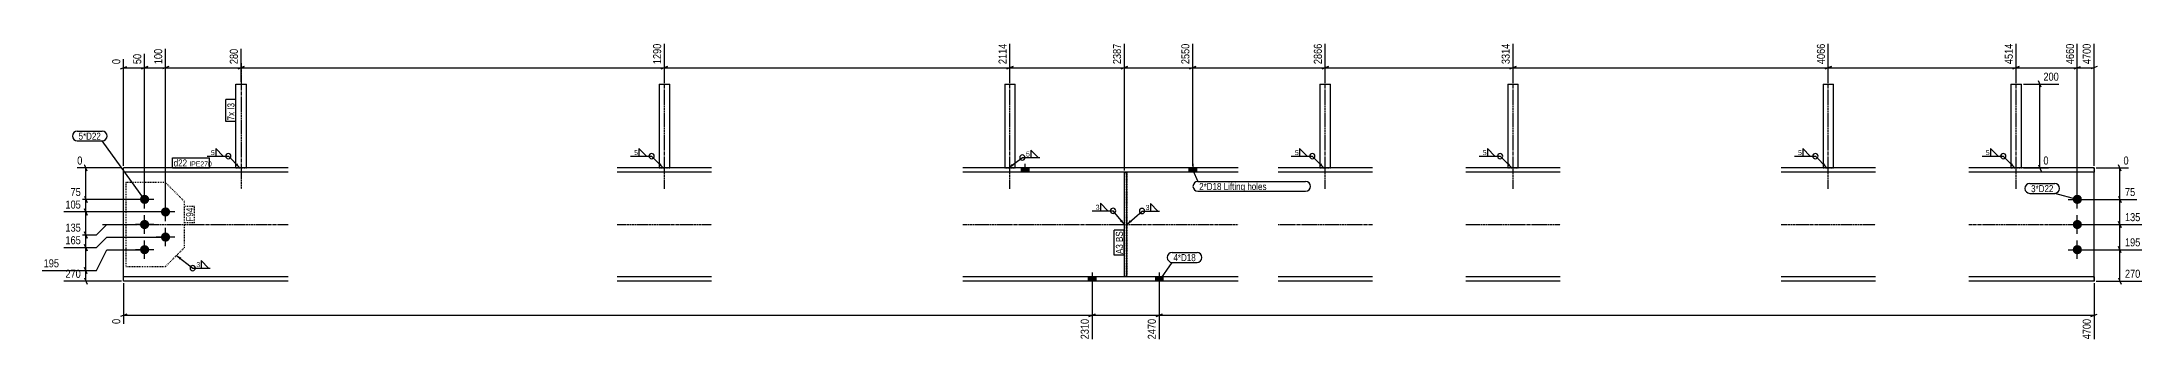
# Model space of a CAD drawing. Header units: millimetres. Extents: x 12 to 27364, y 8 to 1795.
# Drawn here: x 12 to 5021, y 8 to 721 of the extents above; entities that cross this region are included whole.
import ezdxf

# ---------------------------------------------------------------- set-up
doc = ezdxf.new("R2010")
doc.units = ezdxf.units.MM
doc.linetypes.add('DXK_LINE_DOT2', pattern=[3.9198, 1.9599, -1.9599])
doc.linetypes.add('DXK_LINE_DOT3', pattern=[5.9187, 2.979, -0.9799, 0.9799, -0.9799])
for name, color, linetype in [('MÅLSÆTNING', 7, 'Continuous'), ('STÅL', 7, 'Continuous'), ('TEKST', 7, 'Continuous')]:
    doc.layers.add(name, color=color, linetype=linetype)
doc.styles.add('Arial Narrow', font='ARIALN.TTF', dxfattribs={"height": 0.2})

msp = doc.modelspace()

# ---------------------------------------------------------------- hatches: boundary and pattern name
at = {"layer": 'STÅL', "linetype": 'Continuous'}
for points in [[(2347.3, 410.6), (2365.3, 410.6), (2365.3, 420.8), (2347.3, 420.8)], [(2747.3, 410.6), (2765.3, 410.6), (2765.3, 420.8), (2747.3, 420.8)], [(245.3, 345.8, -1), (267.3, 345.8, -1)], [(4855.4, 345.8, -1), (4877.4, 345.8, -1)], [(295.3, 315.8, -1), (317.3, 315.8, -1)], [(245.3, 285.8, -1), (267.3, 285.8, -1)], [(295.3, 255.8, -1), (317.3, 255.8, -1)], [(4855.4, 285.8, -1), (4877.4, 285.8, -1)], [(245.3, 225.8, -1), (267.3, 225.8, -1)], [(4855.4, 225.8, -1), (4877.4, 225.8, -1)], [(2525.4, 161), (2507.4, 161), (2507.4, 150.8), (2525.4, 150.8)], [(2525.4, 161), (2507.4, 161), (2507.4, 150.8), (2525.4, 150.8)], [(2685.4, 161), (2667.4, 161), (2667.4, 150.8), (2685.4, 150.8)], [(2685.4, 161), (2667.4, 161), (2667.4, 150.8), (2685.4, 150.8)]]:
    msp.add_hatch(color=96, dxfattribs=at).paths.add_polyline_path(points)
at = {"layer": 'TEKST', "linetype": 'Continuous'}
for points in [[(477.1, 432), (483.7, 420.8), (472.7, 427.6)], [(1486.8, 432), (1493.3, 420.8), (1482.3, 427.6)], [(2329.2, 425.9), (2317.3, 420.8), (2325.4, 430.9)], [(3062.8, 432), (3069.3, 420.8), (3058.3, 427.6)], [(3510.8, 432), (3517.3, 420.8), (3506.3, 427.6)], [(4262.8, 432), (4269.3, 420.8), (4258.3, 427.6)], [(4710.8, 432), (4717.4, 420.8), (4706.4, 427.6)], [(2587.8, 297.5), (2593.4, 285.8), (2583, 293.5)], [(2610.8, 291.8), (2599.4, 285.8), (2606.6, 296.5)], [(340.4, 201.8), (332.5, 212), (344.3, 206.8)]]:
    msp.add_hatch(color=3, dxfattribs=at).paths.add_polyline_path(points)

# ---------------------------------------------------------------- linework, layer by layer
at = {"layer": 'MÅLSÆTNING', "color": 7, "linetype": 'Continuous'}
for p, q in [((306.3, 320.8), (306.3, 704.9)), ((306.3, 320.8), (306.3, 704.9)), ((486.7, 625.8), (486.7, 704.9)), ((486.7, 625.8), (486.7, 704.9)), ((1496.4, 625.8), (1496.4, 717.1)), ((1496.4, 625.8), (1496.4, 717.1)), ((2320.4, 625.8), (2320.4, 717.1)), ((2593.4, 414.6), (2593.4, 717.1)), ((2756.3, 425.8), (2756.3, 717.1)), ((2756.3, 425.8), (2756.3, 717.1)), ((3072.4, 625.8), (3072.4, 717.1)), ((3072.4, 625.8), (3072.4, 717.1)), ((3520.4, 625.8), (3520.4, 717.1)), ((4272.4, 625.8), (4272.4, 717.1)), ((4272.4, 625.8), (4272.4, 717.1)), ((4720.4, 625.8), (4720.4, 717.1)), ((4866.4, 350.8), (4866.4, 717.1)), ((4906.4, 425.8), (4906.4, 717.1)), ((198.8, 656.8), (213.8, 662.8)), ((206.3, 425.8), (206.3, 680.5)), ((206.3, 659.8), (256.3, 659.8)), ((263.8, 662.8), (248.8, 656.8)), ((256.3, 350.8), (256.3, 692.7)), ((313.8, 662.8), (298.8, 656.8)), ((313.8, 662.8), (298.8, 656.8)), ((306.3, 659.8), (486.7, 659.8)), ((494.2, 662.8), (479.2, 656.8)), ((479.2, 656.8), (494.2, 662.8)), ((486.7, 659.8), (1496.4, 659.8)), ((1503.9, 662.8), (1488.9, 656.8)), ((1488.9, 656.8), (1503.9, 662.8)), ((1496.4, 659.8), (2320.4, 659.8)), ((2312.9, 656.8), (2327.9, 662.8)), ((2585.9, 656.8), (2600.9, 662.8)), ((2763.8, 662.8), (2748.8, 656.8)), ((2748.8, 656.8), (2763.8, 662.8)), ((2756.3, 659.8), (3072.4, 659.8)), ((3079.9, 662.8), (3064.9, 656.8)), ((3064.9, 656.8), (3079.9, 662.8)), ((3072.4, 659.8), (3520.4, 659.8)), ((3512.9, 656.8), (3527.9, 662.8)), ((4279.9, 662.8), (4264.9, 656.8)), ((4264.9, 656.8), (4279.9, 662.8)), ((4272.4, 659.8), (4720.4, 659.8)), ((4712.9, 656.8), (4727.9, 662.8)), ((4858.9, 656.8), (4873.9, 662.8)), ((4866.4, 659.8), (4906.4, 659.8)), ((4913.9, 662.8), (4898.9, 656.8)), ((4737.9, 620.8), (4822.1, 620.8)), ((4780.1, 613.3), (4774.1, 628.3)), ((4777.1, 420.8), (4777.1, 620.8)), ((201.3, 420.8), (95.7, 420.8)), ((119.3, 413.3), (113.3, 428.3)), ((4737.9, 420.8), (4797.8, 420.8)), ((4774.1, 428.3), (4780.1, 413.3)), ((4911.4, 420.8), (4988.7, 420.8)), ((4971, 413.3), (4965, 428.3)), ((4968, 345.8), (4968, 420.8)), ((113.3, 353.3), (119.3, 338.3)), ((4965, 353.3), (4971, 338.3)), ((4965, 353.3), (4971, 338.3)), ((251.3, 345.8), (76.2, 345.8)), ((4871.4, 345.8), (5008.2, 345.8)), ((4871.4, 345.8), (5008.2, 345.8)), ((4968, 285.8), (4968, 345.8)), ((64, 260.8), (141.3, 260.8)), ((113.3, 268.3), (119.3, 253.3)), ((116.3, 230.8), (116.3, 260.8)), ((141.3, 260.8), (166.3, 285.8)), ((141.3, 260.8), (166.3, 285.8)), ((141.3, 230.8), (166.3, 255.8)), ((141.3, 230.8), (166.3, 255.8)), ((166.3, 285.8), (201.3, 285.8)), ((166.3, 285.8), (201.3, 285.8)), ((166.3, 255.8), (301.3, 255.8)), ((166.3, 255.8), (301.3, 255.8)), ((4871.4, 285.8), (5020.3, 285.8)), ((4871.4, 285.8), (5020.3, 285.8)), ((4971, 278.3), (4965, 293.3)), ((4965, 293.3), (4971, 278.3)), ((4968, 225.8), (4968, 285.8)), ((119.3, 223.3), (113.3, 238.3)), ((113.3, 238.3), (119.3, 223.3)), ((141.3, 175.8), (166.3, 225.8)), ((141.3, 175.8), (166.3, 225.8)), ((166.3, 225.8), (251.3, 225.8)), ((166.3, 225.8), (251.3, 225.8)), ((4871.4, 225.8), (5020.3, 225.8)), ((4871.4, 225.8), (5020.3, 225.8)), ((4971, 218.3), (4965, 233.3)), ((4971, 218.3), (4965, 233.3)), ((4968, 150.8), (4968, 225.8)), ((12, 175.8), (141.3, 175.8)), ((201.3, 150.8), (64, 150.8)), ((119.3, 168.3), (113.3, 183.3)), ((113.3, 158.3), (119.3, 143.3)), ((116.3, 150.8), (116.3, 175.8)), ((4911.4, 150.8), (5020.3, 150.8)), ((4965, 158.3), (4971, 143.3)), ((206.3, 145.8), (206.3, 48.6)), ((2516.4, 135.8), (2516.4, 12)), ((2516.4, 135.8), (2516.4, 12)), ((2676.4, 135.8), (2676.4, 12)), ((4906.4, 145.8), (4906.4, 12)), ((213.8, 72.3), (198.8, 66.3)), ((206.3, 69.3), (2516.4, 69.3)), ((2523.9, 72.3), (2508.9, 66.3)), ((2508.9, 66.3), (2523.9, 72.3)), ((2516.4, 69.3), (2676.4, 69.3)), ((2668.9, 66.3), (2683.9, 72.3)), ((4898.9, 66.3), (4913.9, 72.3))]:
    msp.add_line(p, q, dxfattribs=at)
at = {"layer": 'STÅL', "color": 7, "linetype": 'DXK_LINE_DOT3'}
for p, q in [((486.7, 670.8), (486.7, 370.8)), ((1496.4, 370.8), (1496.4, 670.8)), ((2320.4, 370.8), (2320.4, 670.8)), ((3072.4, 370.8), (3072.4, 670.8)), ((3520.4, 370.8), (3520.4, 670.8)), ((4272.4, 370.8), (4272.4, 670.8)), ((4720.4, 370.8), (4720.4, 670.8)), ((156.3, 285.8), (599.2, 285.8)), ((1383.9, 285.8), (1608.9, 285.8)), ((2207.9, 285.8), (2864.9, 285.8)), ((2959.9, 285.8), (3184.9, 285.8)), ((3407.9, 285.8), (3632.9, 285.8)), ((4159.9, 285.8), (4384.9, 285.8)), ((4607.9, 285.8), (4956.4, 285.8))]:
    msp.add_line(p, q, dxfattribs=at)
at = {"layer": 'STÅL', "color": 2, "linetype": 'Continuous'}
for p, q in [((474.2, 420.8), (474.2, 620.8)), ((474.2, 620.8), (499.2, 620.8)), ((499.2, 420.8), (499.2, 620.8)), ((1483.9, 620.8), (1483.9, 420.8)), ((1483.9, 620.8), (1508.9, 620.8)), ((1508.9, 420.8), (1508.9, 620.8)), ((2307.9, 620.8), (2307.9, 420.8)), ((2307.9, 620.8), (2332.9, 620.8)), ((2332.9, 420.8), (2332.9, 620.8)), ((3059.9, 620.8), (3059.9, 420.8)), ((3059.9, 620.8), (3084.9, 620.8)), ((3084.9, 420.8), (3084.9, 620.8)), ((3507.9, 620.8), (3507.9, 420.8)), ((3507.9, 620.8), (3532.9, 620.8)), ((3532.9, 420.8), (3532.9, 620.8)), ((4259.9, 620.8), (4259.9, 420.8)), ((4259.9, 620.8), (4284.9, 620.8)), ((4284.9, 420.8), (4284.9, 620.8)), ((4707.9, 620.8), (4707.9, 420.8)), ((4707.9, 620.8), (4732.9, 620.8)), ((4732.9, 420.8), (4732.9, 620.8)), ((206.3, 150.8), (206.3, 420.8)), ((599.2, 420.8), (206.3, 420.8)), ((599.2, 410.6), (206.3, 410.6)), ((1608.9, 420.8), (1383.9, 420.8)), ((1608.9, 410.6), (1383.9, 410.6)), ((2864.9, 420.8), (2207.9, 420.8)), ((2864.9, 410.6), (2207.9, 410.6)), ((2593.4, 162), (2593.4, 409.6)), ((2593.4, 409.6), (2599.4, 409.6)), ((2599.4, 162), (2599.4, 409.6)), ((3184.9, 420.8), (2959.9, 420.8)), ((3184.9, 410.6), (2959.9, 410.6)), ((3632.9, 420.8), (3407.9, 420.8)), ((3632.9, 410.6), (3407.9, 410.6)), ((4384.9, 420.8), (4159.9, 420.8)), ((4384.9, 410.6), (4159.9, 410.6)), ((4906.4, 420.8), (4607.9, 420.8)), ((4906.4, 410.6), (4607.9, 410.6)), ((4906.4, 420.8), (4906.4, 410.6)), ((4906.4, 395.6), (4906.4, 410.6)), ((4906.4, 161), (4906.4, 395.6)), ((599.2, 161), (206.3, 161)), ((599.2, 150.8), (206.3, 150.8)), ((1608.9, 161), (1383.9, 161)), ((1608.9, 150.8), (1383.9, 150.8)), ((2864.9, 161), (2207.9, 161)), ((2864.9, 150.8), (2207.9, 150.8)), ((2599.4, 162), (2593.4, 162)), ((3184.9, 161), (2959.9, 161)), ((3184.9, 150.8), (2959.9, 150.8)), ((3632.9, 161), (3407.9, 161)), ((3632.9, 150.8), (3407.9, 150.8)), ((4384.9, 161), (4159.9, 161)), ((4384.9, 150.8), (4159.9, 150.8)), ((4906.4, 161), (4607.9, 161)), ((4906.4, 150.8), (4607.9, 150.8)), ((4906.4, 161), (4906.4, 150.8))]:
    msp.add_line(p, q, dxfattribs=at)
at = {"layer": 'STÅL', "color": 7, "linetype": 'DXK_LINE_DOT2'}
for p, q in [((474.2, 420.8), (499.2, 420.8)), ((1483.9, 420.8), (1508.9, 420.8)), ((2307.9, 420.8), (2332.9, 420.8)), ((2599.4, 409.6), (2593.4, 409.6)), ((2593.4, 409.6), (2593.4, 162)), ((2599.4, 409.6), (2599.4, 162)), ((3059.9, 420.8), (3084.9, 420.8)), ((3507.9, 420.8), (3532.9, 420.8)), ((4259.9, 420.8), (4284.9, 420.8)), ((4707.9, 420.8), (4732.9, 420.8)), ((4906.4, 410.6), (4906.4, 420.8)), ((4906.4, 395.6), (4906.4, 409.5)), ((211.3, 385.8), (211.3, 185.8)), ((306.3, 385.8), (211.3, 385.8)), ((351.3, 340.8), (306.3, 385.8)), ((351.3, 230.8), (351.3, 340.8)), ((306.3, 185.8), (351.3, 230.8)), ((211.3, 185.8), (306.3, 185.8)), ((2599.4, 162), (2593.4, 162)), ((4906.4, 150.8), (4906.4, 161))]:
    msp.add_line(p, q, dxfattribs=at)
at = {"layer": 'STÅL', "color": 96, "linetype": 'Continuous'}
for p, q in [((2347.3, 420.8), (2347.3, 410.6)), ((2356.3, 430.8), (2356.3, 410.6)), ((2365.3, 420.8), (2365.3, 410.6)), ((2747.3, 420.8), (2747.3, 410.6)), ((2756.3, 430.8), (2756.3, 410.6)), ((2765.3, 420.8), (2765.3, 410.6)), ((256.3, 323.8), (256.3, 367.8)), ((4866.4, 323.8), (4866.4, 367.8)), ((278.3, 345.8), (234.3, 345.8)), ((256.3, 263.8), (256.3, 307.8)), ((328.3, 315.8), (284.3, 315.8)), ((306.3, 293.8), (306.3, 337.8)), ((4844.4, 345.8), (4888.4, 345.8)), ((4866.4, 263.8), (4866.4, 307.8)), ((278.3, 285.8), (234.3, 285.8)), ((328.3, 255.8), (284.3, 255.8)), ((306.3, 233.8), (306.3, 277.8)), ((4844.4, 285.8), (4888.4, 285.8)), ((278.3, 225.8), (234.3, 225.8)), ((256.3, 203.8), (256.3, 247.8)), ((4844.4, 225.8), (4888.4, 225.8)), ((4866.4, 203.8), (4866.4, 247.8)), ((2507.4, 161), (2507.4, 150.8)), ((2507.4, 161), (2507.4, 150.8)), ((2516.4, 171), (2516.4, 106)), ((2516.4, 171), (2516.4, 106)), ((2525.4, 161), (2525.4, 150.8)), ((2525.4, 161), (2525.4, 150.8)), ((2667.4, 161), (2667.4, 150.8)), ((2667.4, 161), (2667.4, 150.8)), ((2676.4, 171), (2676.4, 106)), ((2676.4, 171), (2676.4, 106)), ((2685.4, 161), (2685.4, 150.8)), ((2685.4, 161), (2685.4, 150.8))]:
    msp.add_line(p, q, dxfattribs=at)
at = {"layer": 'TEKST', "color": 3, "linetype": 'Continuous'}
for p, q in [((483.7, 420.8), (456.1, 448.9)), ((1493.3, 420.8), (1465.7, 448.9)), ((3069.3, 420.8), (3041.7, 448.9)), ((3517.3, 420.8), (3489.7, 448.9)), ((4269.3, 420.8), (4241.7, 448.9)), ((4717.4, 420.8), (4689.8, 448.9)), ((2593.4, 285.8), (2566.4, 318.6))]:
    msp.add_line(p, q, dxfattribs=at)
for centre, start, end in [((456.1, 448.9), 90, 270), ((456.1, 448.9), 270, 90), ((1465.7, 448.9), 90, 270), ((1465.7, 448.9), 270, 90), ((3041.7, 448.9), 90, 270), ((3041.7, 448.9), 270, 90), ((3489.7, 448.9), 90, 270), ((3489.7, 448.9), 270, 90), ((4241.7, 448.9), 90, 270), ((4241.7, 448.9), 270, 90), ((4689.8, 448.9), 90, 270), ((4689.8, 448.9), 270, 90), ((2566.4, 318.6), 90, 270), ((2566.4, 318.6), 270, 90)]:
    msp.add_arc(centre, 6.25, start, end, dxfattribs=at)

# ---------------------------------------------------------------- wipeouts: each hides what was drawn before it
at = {"color": 0}
for points in [[(152.1, 488.2), (152.1, 505.7), (98.8, 505.7), (98.8, 488.2)], [(423.3, 450.4), (423.3, 464.9), (413.7, 464.9), (413.7, 450.4)], [(1432.9, 450.4), (1432.9, 464.9), (1423.3, 464.9), (1423.3, 450.4)], [(3008.9, 450.4), (3008.9, 464.9), (2999.3, 464.9), (2999.3, 450.4)], [(3456.9, 450.4), (3456.9, 464.9), (3447.3, 464.9), (3447.3, 450.4)], [(4208.9, 450.4), (4208.9, 464.9), (4199.3, 464.9), (4199.3, 450.4)], [(4657, 450.4), (4657, 464.9), (4647.4, 464.9), (4647.4, 450.4)], [(2825.1, 368.1), (2825.1, 385.6), (2771.8, 385.6), (2771.8, 368.1)], [(4809.5, 363), (4809.5, 380.5), (4756.2, 380.5), (4756.2, 363)], [(2533.7, 320.1), (2533.7, 334.6), (2524.1, 334.6), (2524.1, 320.1)], [(2652.8, 319.5), (2652.8, 334), (2643.2, 334), (2643.2, 319.5)], [(2763.7, 198.5), (2763.7, 216), (2710.4, 216), (2710.4, 198.5)]]:
    msp.add_wipeout(points, dxfattribs=at).dxf.layer = 'TEKST'

# ---------------------------------------------------------------- next in the draw order: linework, layer by layer
at = {"layer": 'TEKST', "color": 3, "linetype": 'Continuous'}
for p, q in [((443.7, 448.9), (425.9, 466.8)), ((425.9, 466.8), (425.9, 448.9)), ((1453.4, 448.9), (1435.5, 466.8)), ((1435.5, 466.8), (1435.5, 448.9)), ((3029.4, 448.9), (3011.5, 466.8)), ((3011.5, 466.8), (3011.5, 448.9)), ((3477.4, 448.9), (3459.5, 466.8)), ((3459.5, 466.8), (3459.5, 448.9)), ((4229.4, 448.9), (4211.5, 466.8)), ((4211.5, 466.8), (4211.5, 448.9)), ((4677.4, 448.9), (4659.6, 466.8)), ((4659.6, 466.8), (4659.6, 448.9)), ((405.9, 448.9), (456.1, 448.9)), ((425.9, 448.9), (443.7, 448.9)), ((1415.6, 448.9), (1465.7, 448.9)), ((1435.5, 448.9), (1453.4, 448.9)), ((2991.6, 448.9), (3041.7, 448.9)), ((3011.5, 448.9), (3029.4, 448.9)), ((3439.6, 448.9), (3489.7, 448.9)), ((3459.5, 448.9), (3477.4, 448.9)), ((4191.6, 448.9), (4241.7, 448.9)), ((4211.5, 448.9), (4229.4, 448.9)), ((4639.7, 448.9), (4689.8, 448.9)), ((4659.6, 448.9), (4677.4, 448.9)), ((2516.3, 318.6), (2566.4, 318.6)), ((2554.1, 318.6), (2536.3, 336.4)), ((2536.3, 336.4), (2536.3, 318.6)), ((2536.3, 318.6), (2554.1, 318.6)), ((2599.4, 285.8), (2635.5, 318)), ((2635.5, 318), (2676.8, 318)), ((2673.3, 318), (2655.4, 335.8)), ((2655.4, 335.8), (2655.4, 318)), ((2655.4, 318), (2673.3, 318))]:
    msp.add_line(p, q, dxfattribs=at)
for start, end in [(90, 270), (270, 90)]:
    msp.add_arc((2635.5, 318), 6.25, start, end, dxfattribs=at)

# ---------------------------------------------------------------- next in the draw order: texts
at = {"layer": 'TEKST', "color": 3, "style": 'Arial Narrow'}
for s, p in [('5', (414.7, 451.4)), ('5', (1424.3, 451.4)), ('5', (3000.3, 451.4)), ('5', (3448.3, 451.4)), ('5', (4200.3, 451.4)), ('5', (4648.4, 451.4)), ('3', (2525.1, 321.1)), ('3', (2644.2, 320.5))]:
    msp.add_text(s, height=11.9, dxfattribs=at).set_placement(p)

# ---------------------------------------------------------------- next in the draw order: wipeouts: each hides what was drawn before it
at = {"color": 0, "linetype": 'Continuous'}
for points in [[(482.7, 708.9), (454.7, 708.9), (454.7, 664.3), (482.7, 664.3)], [(1492.4, 721.1), (1464.4, 721.1), (1464.4, 664.3), (1492.4, 664.3)], [(2316.4, 721.1), (2288.4, 721.1), (2288.4, 664.3), (2316.4, 664.3)], [(3068.4, 721.1), (3040.4, 721.1), (3040.4, 664.3), (3068.4, 664.3)], [(3516.4, 721.1), (3488.4, 721.1), (3488.4, 664.3), (3516.4, 664.3)], [(4716.4, 721.1), (4688.4, 721.1), (4688.4, 664.3), (4716.4, 664.3)], [(4902.4, 721.1), (4874.4, 721.1), (4874.4, 664.3), (4902.4, 664.3)], [(252.3, 696.7), (224.3, 696.7), (224.3, 664.3), (252.3, 664.3)], [(4801.8, 424.8), (4801.8, 452.8), (4781.6, 452.8), (4781.6, 424.8)], [(4992.7, 424.8), (4992.7, 452.8), (4972.5, 452.8), (4972.5, 424.8)], [(5008.5, 349.8), (5008.5, 377.8), (4976.1, 377.8), (4976.1, 349.8)], [(5020.7, 289.8), (5020.7, 317.8), (4976.1, 317.8), (4976.1, 289.8)], [(108.2, 264.8), (108.2, 292.8), (63.6, 292.8), (63.6, 264.8)], [(5020.7, 229.8), (5020.7, 257.8), (4976.1, 257.8), (4976.1, 229.8)], [(56.2, 179.8), (56.2, 207.8), (11.6, 207.8), (11.6, 179.8)], [(5020.7, 154.8), (5020.7, 182.8), (4976.1, 182.8), (4976.1, 154.8)], [(202.3, 64.7), (174.3, 64.7), (174.3, 44.6), (202.3, 44.6)], [(2512.3, 64.7), (2484.3, 64.7), (2484.3, 8), (2512.3, 8)], [(2672.3, 64.7), (2644.3, 64.7), (2644.3, 8), (2672.3, 8)]]:
    msp.add_wipeout(points, dxfattribs=at).dxf.layer = 'MÅLSÆTNING'
at = {"color": 0}
for points in [[(470.7, 554.4), (453.2, 554.4), (453.2, 534.1), (470.7, 534.1)], [(152.1, 488.2), (152.1, 505.7), (98.8, 505.7), (98.8, 488.2)], [(2367.4, 447), (2367.4, 461.5), (2357.8, 461.5), (2357.8, 447)], [(357.8, 424.3), (357.8, 441.8), (325.8, 441.8), (325.8, 424.3)], [(2825.1, 368.1), (2825.1, 385.6), (2771.8, 385.6), (2771.8, 368.1)], [(4809.5, 363), (4809.5, 380.5), (4756.2, 380.5), (4756.2, 363)], [(372.3, 325.8), (354.8, 325.8), (354.8, 292.8), (372.3, 292.8)], [(2589.8, 238.8), (2572.3, 238.8), (2572.3, 215.4), (2589.8, 215.4)], [(2763.7, 198.5), (2763.7, 216), (2710.4, 216), (2710.4, 198.5)], [(388.6, 183.3), (388.6, 197.8), (379, 197.8), (379, 183.3)]]:
    msp.add_wipeout(points, dxfattribs=at).dxf.layer = 'TEKST'

# ---------------------------------------------------------------- next in the draw order: linework, layer by layer
at = {"layer": 'MÅLSÆTNING', "color": 7, "linetype": 'Continuous'}
for p, q in [((2320.4, 625.8), (2320.4, 717.1)), ((3520.4, 625.8), (3520.4, 717.1)), ((4720.4, 625.8), (4720.4, 717.1)), ((4866.4, 350.8), (4866.4, 717.1)), ((248.8, 656.8), (263.8, 662.8)), ((256.3, 350.8), (256.3, 692.7)), ((256.3, 659.8), (306.3, 659.8)), ((2327.9, 662.8), (2312.9, 656.8)), ((2320.4, 659.8), (2593.4, 659.8)), ((3527.9, 662.8), (3512.9, 656.8)), ((3520.4, 659.8), (4272.4, 659.8)), ((4727.9, 662.8), (4712.9, 656.8)), ((4720.4, 659.8), (4866.4, 659.8)), ((4858.9, 656.8), (4873.9, 662.8)), ((301.3, 315.8), (64, 315.8)), ((301.3, 315.8), (64, 315.8)), ((119.3, 308.3), (113.3, 323.3)), ((113.3, 323.3), (119.3, 308.3)), ((116.3, 315.8), (116.3, 345.8)), ((116.3, 260.8), (116.3, 315.8)), ((64, 260.8), (141.3, 260.8)), ((119.3, 253.3), (113.3, 268.3)), ((64, 230.8), (141.3, 230.8)), ((64, 230.8), (141.3, 230.8)), ((2676.4, 135.8), (2676.4, 12)), ((2683.9, 72.3), (2668.9, 66.3)), ((2676.4, 69.3), (4906.4, 69.3))]:
    msp.add_line(p, q, dxfattribs=at)
at = {"layer": 'TEKST', "color": 7, "linetype": 'Continuous'}
for p, q in [((95.8, 508.7), (155.1, 508.7)), ((95.8, 485.2), (155.1, 485.2)), ((256.3, 345.8), (155.1, 485.2)), ((2756.3, 415.7), (2768.8, 388.6)), ((4753.2, 383.5), (4812.5, 383.5)), ((4753.2, 360), (4812.5, 360)), ((4866.4, 345.8), (4812.5, 360)), ((2707.4, 219), (2766.7, 219)), ((2676.4, 150.9), (2707.4, 195.5)), ((2707.4, 195.5), (2766.7, 195.5))]:
    msp.add_line(p, q, dxfattribs=at)
at = {"layer": 'TEKST', "color": 3, "linetype": 'Continuous'}
for p, q in [((2387.8, 445.5), (2370, 463.3)), ((2370, 463.3), (2370, 445.5)), ((2317.3, 420.8), (2350, 445.5)), ((2350, 445.5), (2391.4, 445.5)), ((2370, 445.5), (2387.8, 445.5)), ((332.5, 212), (371.2, 181.8)), ((371.2, 181.8), (412.6, 181.8)), ((409, 181.8), (391.2, 199.6)), ((391.2, 199.6), (391.2, 181.8)), ((391.2, 181.8), (409, 181.8))]:
    msp.add_line(p, q, dxfattribs=at)
at = {"layer": 'TEKST', "color": 7, "linetype": 'Continuous'}
for centre, radius, start, end in [((95.8, 496.9), 11.8, 90, 270), ((155.1, 496.9), 11.8, 270, 90), ((2768.8, 376.8), 11.8, 90, 270), ((4753.2, 371.8), 11.7, 90, 270), ((4812.5, 371.8), 11.7, 270, 90), ((2707.4, 207.2), 11.8, 90, 270), ((2766.7, 207.2), 11.8, 270, 90)]:
    msp.add_arc(centre, radius, start, end, dxfattribs=at)
at = {"layer": 'TEKST', "color": 3, "linetype": 'Continuous'}
for centre, start, end in [((2350, 445.5), 90, 270), ((2350, 445.5), 270, 90), ((371.2, 181.8), 90, 270), ((371.2, 181.8), 270, 90)]:
    msp.add_arc(centre, 6.25, start, end, dxfattribs=at)

# ---------------------------------------------------------------- next in the draw order: texts
at = {"layer": 'MÅLSÆTNING', "color": 3, "linetype": 'Continuous', "style": 'Arial Narrow'}
for s, height, p in [('280', 19.09, (478.7, 668.3)), ('1290', 19.09, (1488.4, 668.3)), ('2114', 19.09, (2312.4, 668.3)), ('2866', 19.09, (3064.4, 668.3)), ('3314', 19.09, (3512.4, 668.3)), ('4514', 19.09, (4712.4, 668.3)), ('4700', 19.09, (4898.4, 668.3)), ('50', 19.09, (248.3, 668.3)), ('0', 19.1, (198.3, 48.6)), ('2310', 19.09, (2508.4, 12)), ('2470', 19.09, (2668.4, 12))]:
    msp.add_text(s, height=height, rotation=90.0002, dxfattribs=at).set_placement(p)
for s, height, p in [('0', 19.1, (4785.6, 428.8)), ('0', 19.1, (4976.5, 428.8)), ('75', 19.09, (4980.1, 353.8)), ('135', 19.09, (4980.1, 293.8)), ('135', 19.09, (67.6, 268.8)), ('195', 19.09, (4980.1, 233.8)), ('270', 19.09, (4980.1, 158.8))]:
    msp.add_text(s, height=height, dxfattribs=at).set_placement(p)
at = {"layer": 'TEKST', "color": 3, "style": 'Arial Narrow'}
for s, height, p in [('5*D22', 16.7, (98.8, 488.2)), ('5', 11.9, (2358.8, 448)), ('3*D22', 16.7, (4756.2, 363)), ('4*D18', 16.7, (2710.4, 198.5)), ('3', 11.9, (380, 184.3))]:
    msp.add_text(s, height=height, dxfattribs=at).set_placement(p)

# ---------------------------------------------------------------- next in the draw order: wipeouts: each hides what was drawn before it
at = {"color": 0, "linetype": 'Continuous'}
for points in [[(202.3, 684.5), (174.3, 684.5), (174.3, 664.3), (202.3, 664.3)], [(108.2, 154.8), (108.2, 182.8), (63.6, 182.8), (63.6, 154.8)]]:
    msp.add_wipeout(points, dxfattribs=at).dxf.layer = 'MÅLSÆTNING'
at = {"color": 0}
for points in [[(470.7, 554.4), (453.2, 554.4), (453.2, 534.1), (470.7, 534.1)], [(357.8, 424.3), (357.8, 441.8), (325.8, 441.8), (325.8, 424.3)], [(3022.6, 368.1), (3022.6, 385.6), (2830.3, 385.6), (2830.3, 368.1)], [(372.3, 325.8), (354.8, 325.8), (354.8, 292.8), (372.3, 292.8)], [(2589.8, 238.8), (2572.3, 238.8), (2572.3, 215.4), (2589.8, 215.4)]]:
    msp.add_wipeout(points, dxfattribs=at).dxf.layer = 'TEKST'

# ---------------------------------------------------------------- next in the draw order: linework, layer by layer
at = {"layer": 'MÅLSÆTNING', "color": 7, "linetype": 'Continuous'}
for p, q in [((116.3, 175.8), (116.3, 230.8)), ((12, 175.8), (141.3, 175.8)), ((119.3, 168.3), (113.3, 183.3))]:
    msp.add_line(p, q, dxfattribs=at)
at = {"layer": 'TEKST', "color": 7, "linetype": 'Continuous'}
for p, q in [((473.7, 531.1), (450.2, 531.1)), ((322.8, 421.3), (322.8, 444.8)), ((2592.9, 212.4), (2569.4, 212.4))]:
    msp.add_line(p, q, dxfattribs=at)
at = {"layer": 'TEKST', "color": 7, "linetype": 'DXK_LINE_DOT2'}
for p, q in [((351.8, 289.8), (351.8, 328.8)), ((375.3, 328.8), (351.8, 328.8)), ((375.3, 289.8), (375.3, 328.8)), ((375.3, 289.8), (351.8, 289.8))]:
    msp.add_line(p, q, dxfattribs=at)

# ---------------------------------------------------------------- next in the draw order: texts
at = {"layer": 'MÅLSÆTNING', "color": 3, "linetype": 'Continuous', "style": 'Arial Narrow'}
msp.add_text('0', height=19.1, rotation=90.0002, dxfattribs=at).set_placement((198.3, 668.3))
for s, p in [('195', (15.6, 183.8)), ('270', (67.6, 158.8))]:
    msp.add_text(s, height=19.09, dxfattribs=at).set_placement(p)
at = {"layer": 'TEKST', "color": 3, "style": 'Arial Narrow'}
msp.add_text('F94', height=16.7, rotation=90.0002, dxfattribs=at).set_placement((372.3, 292.8))

# ---------------------------------------------------------------- next in the draw order: wipeouts: each hides what was drawn before it
at = {"color": 0, "linetype": 'Continuous'}
for points in [[(302.3, 708.9), (274.3, 708.9), (274.3, 664.3), (302.3, 664.3)], [(2589.3, 721.1), (2561.3, 721.1), (2561.3, 664.3), (2589.3, 664.3)], [(4268.4, 721.1), (4240.4, 721.1), (4240.4, 664.3), (4268.4, 664.3)], [(4862.4, 721.1), (4834.4, 721.1), (4834.4, 664.3), (4862.4, 664.3)], [(108.2, 349.8), (108.2, 377.8), (75.8, 377.8), (75.8, 349.8)], [(4902.4, 64.7), (4874.4, 64.7), (4874.4, 8), (4902.4, 8)]]:
    msp.add_wipeout(points, dxfattribs=at).dxf.layer = 'MÅLSÆTNING'
at = {"color": 0}
for points in [[(470.7, 575.6), (453.2, 575.6), (453.2, 559.6), (470.7, 559.6)], [(407.9, 424.3), (407.9, 436.8), (363, 436.8), (363, 424.3)], [(3022.6, 368.1), (3022.6, 385.6), (2830.3, 385.6), (2830.3, 368.1)], [(2589.8, 269.6), (2572.3, 269.6), (2572.3, 244.1), (2589.8, 244.1)]]:
    msp.add_wipeout(points, dxfattribs=at).dxf.layer = 'TEKST'

# ---------------------------------------------------------------- next in the draw order: linework, layer by layer
at = {"layer": 'MÅLSÆTNING', "color": 7, "linetype": 'Continuous'}
for p, q in [((2593.4, 414.6), (2593.4, 717.1)), ((2600.9, 662.8), (2585.9, 656.8)), ((2593.4, 659.8), (2756.3, 659.8)), ((116.3, 345.8), (116.3, 420.8)), ((113.3, 353.3), (119.3, 338.3)), ((251.3, 345.8), (76.2, 345.8))]:
    msp.add_line(p, q, dxfattribs=at)
at = {"layer": 'TEKST', "color": 7, "linetype": 'Continuous'}
for p, q in [((2768.8, 388.6), (3025.6, 388.6)), ((2768.8, 365.1), (3025.6, 365.1))]:
    msp.add_line(p, q, dxfattribs=at)
msp.add_arc((3025.6, 376.8), 11.7, 270, 90, dxfattribs=at)

# ---------------------------------------------------------------- next in the draw order: texts
at = {"layer": 'MÅLSÆTNING', "color": 3, "linetype": 'Continuous', "style": 'Arial Narrow'}
for s, p in [('100', (298.3, 668.3)), ('2387', (2585.4, 668.3)), ('4066', (4264.4, 668.3)), ('4660', (4858.4, 668.3)), ('4700', (4898.4, 12))]:
    msp.add_text(s, height=19.09, rotation=90.0002, dxfattribs=at).set_placement(p)
msp.add_text('75', height=19.09, dxfattribs=at).set_placement((79.8, 353.8))
at = {"layer": 'TEKST', "color": 3, "style": 'Arial Narrow'}
for s, height, p in [('2*D18', 16.7, (2771.8, 368.1)), ('Lifting holes', 16.702, (2830.3, 368.1))]:
    msp.add_text(s, height=height, dxfattribs=at).set_placement(p)

# ---------------------------------------------------------------- next in the draw order: wipeouts: each hides what was drawn before it
at = {"color": 0, "linetype": 'Continuous'}
msp.add_wipeout([(108.2, 234.8), (108.2, 262.8), (63.6, 262.8), (63.6, 234.8)], dxfattribs=at).dxf.layer = 'MÅLSÆTNING'
at = {"color": 0}
for points in [[(470.7, 575.6), (453.2, 575.6), (453.2, 559.6), (470.7, 559.6)], [(407.9, 424.3), (407.9, 436.8), (363, 436.8), (363, 424.3)], [(2589.8, 269.6), (2572.3, 269.6), (2572.3, 244.1), (2589.8, 244.1)]]:
    msp.add_wipeout(points, dxfattribs=at).dxf.layer = 'TEKST'

# ---------------------------------------------------------------- next in the draw order: linework, layer by layer
at = {"layer": 'TEKST', "color": 7, "linetype": 'Continuous'}
for p, q in [((450.2, 531.1), (450.2, 583.8)), ((473.7, 583.8), (450.2, 583.8)), ((473.7, 531.1), (473.7, 583.8)), ((322.8, 444.8), (410.9, 444.8)), ((322.8, 421.3), (410.9, 421.3)), ((410.9, 421.3), (410.9, 444.8)), ((2569.4, 212.4), (2569.4, 272.6)), ((2592.9, 272.6), (2569.4, 272.6)), ((2592.9, 212.4), (2592.9, 272.6))]:
    msp.add_line(p, q, dxfattribs=at)

# ---------------------------------------------------------------- next in the draw order: texts
at = {"layer": 'MÅLSÆTNING', "color": 3, "linetype": 'Continuous', "style": 'Arial Narrow'}
msp.add_text('165', height=19.09, dxfattribs=at).set_placement((67.6, 238.8))
at = {"layer": 'TEKST', "color": 3, "style": 'Arial Narrow'}
for s, p in [('I3', (470.7, 559.6)), ('7x', (470.7, 534.1)), ('BS', (2589.8, 244.1)), ('A3', (2589.8, 215.4))]:
    msp.add_text(s, height=16.7, rotation=90.0002, dxfattribs=at).set_placement(p)
for s, height, p in [('d22', 16.7, (325.8, 424.3)), ('IPE270', 11.93, (363, 424.3))]:
    msp.add_text(s, height=height, dxfattribs=at).set_placement(p)

# ---------------------------------------------------------------- next in the draw order: wipeouts: each hides what was drawn before it
at = {"color": 0, "linetype": 'Continuous'}
for points in [[(2752.3, 721.1), (2724.3, 721.1), (2724.3, 664.3), (2752.3, 664.3)], [(4826.1, 624.8), (4826.1, 652.8), (4781.6, 652.8), (4781.6, 624.8)], [(111.8, 424.8), (111.8, 452.8), (91.7, 452.8), (91.7, 424.8)], [(108.2, 319.8), (108.2, 347.8), (63.6, 347.8), (63.6, 319.8)]]:
    msp.add_wipeout(points, dxfattribs=at).dxf.layer = 'MÅLSÆTNING'

# ---------------------------------------------------------------- next in the draw order: texts
at = {"layer": 'MÅLSÆTNING', "color": 3, "linetype": 'Continuous', "style": 'Arial Narrow'}
msp.add_text('2550', height=19.09, rotation=90.0002, dxfattribs=at).set_placement((2748.3, 668.3))
for s, height, p in [('200', 19.09, (4785.6, 628.8)), ('0', 19.1, (95.7, 428.8)), ('105', 19.09, (67.6, 323.8))]:
    msp.add_text(s, height=height, dxfattribs=at).set_placement(p)

doc.saveas('drawing.dxf')
